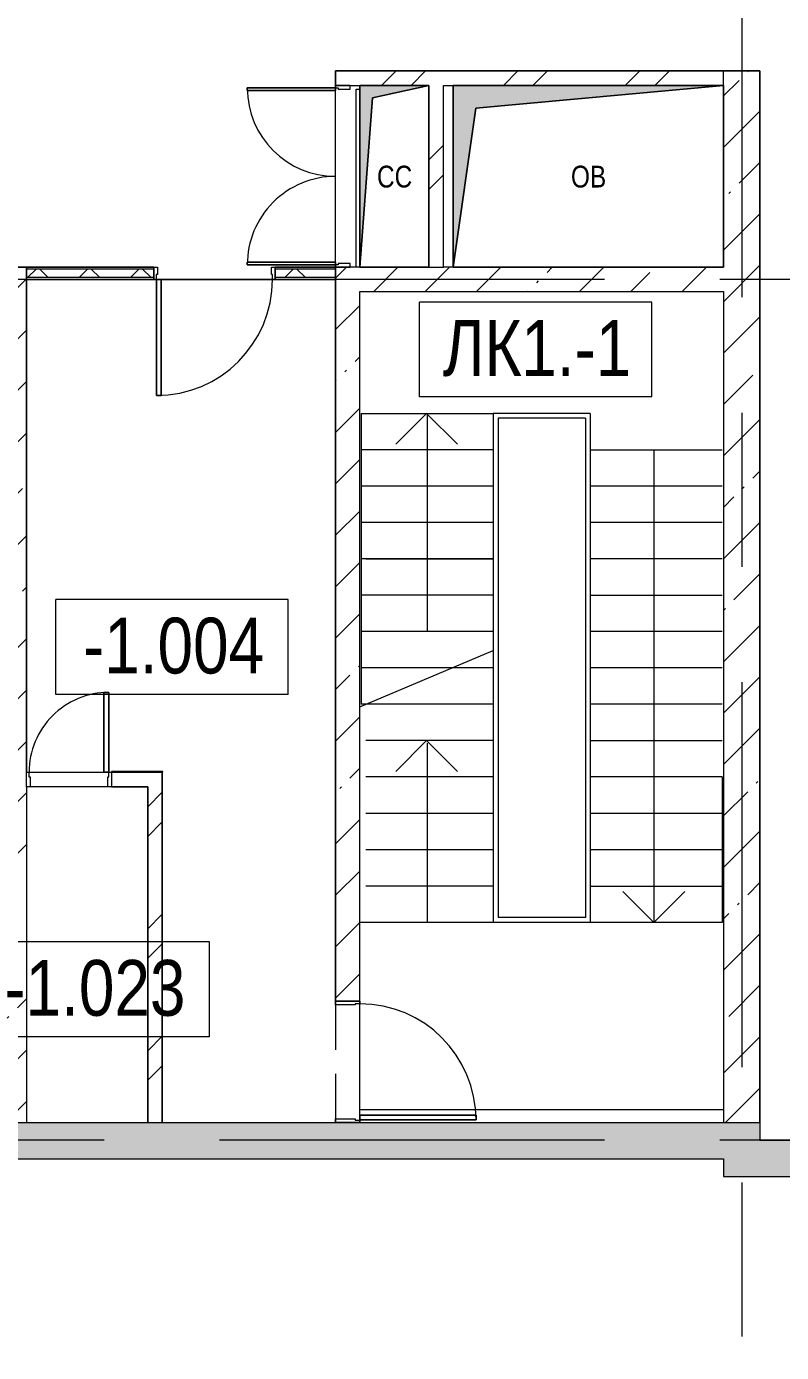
# Model space of a CAD drawing. Header units: millimetres. Extents: x 48966 to 155647, y -43515 to 30475.
# Drawn here: x 86032 to 92260, y -33135 to -22197 of the extents above; entities that cross this region are included whole.
import ezdxf

# ---------------------------------------------------------------- set-up
doc = ezdxf.new("R2010")
doc.units = ezdxf.units.MM
doc.linetypes.add('IMPORT-01 Штриховая _2 мм_', pattern=[600, 400, -200])
doc.linetypes.add('Осевые', pattern=[6350, 1270, -952.5, 3175, -952.5])
for name, color, linetype, lineweight in [('_Разделитель помещений_', 7, 'IMPORT-01 Штриховая _2 мм_', 9), ('Двери', 7, 'Continuous', 9), ('Каркас_Импост', 7, 'Continuous', 9), ('Марки помещений', 7, 'Continuous', 9), ('Обобщенные модели', 7, 'Continuous', 9), ('Общие ребра', 7, 'Continuous', 9), ('Оси-2', 7, 'Осевые', 9), ('Панель', 7, 'Continuous', 9), ('Перекрытия', 7, 'Continuous', 9), ('Стены', 7, 'Continuous', 9), ('Стены-1', 7, 'Continuous', 18), ('Типовые аннотации', 7, 'Continuous', 9), ('Фундамент несущей конструкции', 7, 'Continuous', 9), ('Фундамент несущей конструкции-1', 7, 'Continuous', 18), ('Черная _1 сплошная', 7, 'Continuous', 9), ('Штриховка разреза', 7, 'Continuous', 9), ('Элементы узлов', 7, 'Continuous', 9), ('Элементы узлов-1', 7, 'Continuous', 5)]:
    doc.layers.add(name, color=color, linetype=linetype, lineweight=lineweight)
doc.layers.add('Обобщенные модели-1', color=7, linetype='Continuous', lineweight=9, true_color=0xffbc79)
doc.styles.add('Arial', font='arial.ttf', dxfattribs={"width": 0.8, "height": 180})
doc.styles.add('Arial Narrow_2', font='ARIALN.TTF', dxfattribs={"height": 460})
pattern_1 = [(45, (0, 0), (-502.8943, 502.8943), []), (45, (0, 762), (-502.8943, 502.8943), [])]
pattern_2 = [(45, (0, 0), (-424.264, 424.264), [600, -100, 20, -100]), (45, (0, 424), (-424.264, 424.264), [])]

# ---------------------------------------------------------------- blocks, each defined once
blk = doc.blocks.new('Стена монолитная - Стена монолитная-463893-План -1-го этажа на отм_ -10_350')
at = {"layer": 'Стены'}
for p, q in [((91782, -31133), (88782, -31133)), ((92082, -31238), (92082, -31133))]:
    blk.add_line(p, q, dxfattribs=at)
blk = doc.blocks.new('Стена наружная на отм_-10_450 - Стена наружная на отм_-10_450-507337-План -1-го этажа на отм_ -10_350')
at = {"layer": 'Фундамент несущей конструкции'}
h = blk.add_hatch(dxfattribs=at)
h.set_pattern_fill('FP_1', color=256, style=0, pattern_type=2)
h.set_pattern_definition([(45, (0, 0), (-493.914, 493.914), []), (45, (493.9, 0), (-493.914, 493.914), [873.125, -174.625, 6.706, -167.919])])
h.paths.add_polyline_path([(150600, -31683), (149464, -28563), (149310, -28563), (139787, -2397), (139923, -2348), (136399, 7336), (136262, 7286), (133987, 13537), (133818, 13982), (133638, 14423), (133445, 14859), (133241, 15289), (133026, 15714), (132799, 16134), (132561, 16546), (132312, 16953), (132053, 17352), (131783, 17745), (131502, 18130), (131211, 18508), (131318, 18614), (131029, 18984), (130730, 19346), (130422, 19700), (130105, 20047), (129780, 20385), (129445, 20714), (129103, 21035), (128752, 21347), (128385, 21656), (128026, 21943), (127652, 22227), (127271, 22501), (126883, 22765), (126488, 23019), (126087, 23262), (125680, 23496), (125267, 23718), (124848, 23930), (124423, 24131), (123994, 24321), (123560, 24500), (123122, 24668), (122679, 24824), (122233, 24969), (121782, 25102), (121329, 25223), (120873, 25333), (120569, 25417), (120532, 25230), (120097, 25310), (119661, 25379), (119223, 25438), (118784, 25486), (118344, 25524), (117903, 25551), (117461, 25567), (117020, 25572), (109837, 25572), (109837, 25717), (100042, 25717), (100042, 25542), (86232, 25542), (86232, 25572), (61832, 25572), (61588, 25566), (61345, 25547), (61103, 25515), (60864, 25470), (60627, 25414), (60393, 25344), (60134, 25251), (59938, 25170), (59718, 25065), (59504, 24948), (59296, 24821), (59095, 24683), (58902, 24535), (58717, 24376), (58540, 24209), (58372, 24032), (58214, 23847), (58066, 23653), (57928, 23452), (57793, 23232), (57667, 22994), (57579, 22810), (57486, 22585), (57404, 22356), (57335, 22122), (57272, 21849), (57234, 21645), (57202, 21404), (57183, 21157), (57177, 20917), (57177, 20357), (57032, 20357), (57032, 15267), (57177, 15267), (57177, 13317), (57132, 13317), (57132, 5867), (57032, 5867), (57032, 2617), (57242, 2617), (57242, -43), (57032, -43), (57032, -2533), (57177, -2533), (57177, -21043), (57051, -21043), (57026, -21292), (57014, -21542), (57014, -21793), (57027, -22043), (57053, -22292), (57091, -22540), (57141, -22785), (57204, -23028), (57278, -23267), (57365, -23502), (57463, -23732), (57573, -23957), (57694, -24176), (57826, -24389), (57969, -24595), (58122, -24794), (58284, -24985), (58489, -25199), (58637, -25340), (58826, -25504), (59023, -25659), (59228, -25803), (59440, -25936), (59658, -26059), (59882, -26171), (59978, -25988), (74463, -30779), (74857, -30903), (75253, -31017), (75653, -31119), (76055, -31210), (76460, -31291), (76866, -31360), (77275, -31418), (77684, -31465), (78095, -31501), (78481, -31521), (78867, -31534), (79253, -31538), (91782, -31538), (91782, -31683), (108582, -31683), (108582, -31508), (142782, -31508), (142782, -31683), (148121, -31683)], flags=0)
h.paths.add_polyline_path([(146476, -31383), (143082, -31383), (143082, -31208), (108282, -31208), (108282, -31383), (92082, -31383), (92082, -31238), (79047, -31236), (78951, -31235), (78649, -31228), (78657, -31154), (77594, -31083), (77586, -31153), (77201, -31106), (76817, -31049), (76435, -30981), (76055, -30904), (75676, -30816), (75301, -30719), (74928, -30611), (74558, -30494), (59829, -25623), (59753, -25770), (59548, -25651), (59350, -25523), (59158, -25385), (58974, -25237), (58797, -25080), (58628, -24914), (58468, -24740), (58317, -24558), (58175, -24369), (58043, -24172), (57922, -23970), (57810, -23761), (57709, -23547), (57620, -23328), (57539, -23098), (57474, -22879), (57418, -22649), (57372, -22406), (57341, -22182), (57321, -21947), (57313, -21710), (57316, -21474), (57332, -21238), (57477, -21238), (57477, -2233), (57332, -2233), (57332, -343), (57542, -343), (57542, 2917), (57332, 2917), (57332, 13017), (57477, 13017), (57477, 15567), (57332, 15567), (57332, 20057), (57477, 20057), (57477, 20917), (57484, 21157), (57500, 21372), (57530, 21598), (57578, 21849), (57625, 22044), (57690, 22263), (57766, 22478), (57853, 22688), (57951, 22894), (58078, 23124), (58179, 23289), (58308, 23477), (58447, 23658), (58595, 23831), (58752, 23997), (58918, 24154), (59091, 24302), (59272, 24440), (59460, 24570), (59654, 24689), (59854, 24797), (60060, 24896), (60271, 24983), (60486, 25059), (60704, 25124), (60956, 25182), (61150, 25219), (61376, 25248), (61604, 25266), (61832, 25272), (85932, 25272), (85932, 25242), (100342, 25242), (100342, 25417), (109537, 25417), (109537, 25272), (117025, 25272), (117348, 25286), (117672, 25291), (117996, 25287), (118319, 25274), (118762, 25241), (118862, 25231), (119172, 25195), (119482, 25151), (119790, 25098), (120162, 25022), (120481, 24948), (120457, 24854), (120622, 24820), (121081, 24719), (121538, 24606), (121992, 24481), (122442, 24344), (122889, 24195), (123332, 24035), (123770, 23864), (124204, 23681), (124633, 23487), (125096, 23262), (125475, 23067), (125888, 22840), (126294, 22603), (126741, 22326), (127088, 22098), (127475, 21830), (127855, 21552), (128228, 21264), (128593, 20967), (128950, 20661), (129300, 20345), (129640, 20020), (130030, 19627), (130296, 19345), (130611, 18995), (130917, 18637), (130809, 18529), (131091, 18175), (131364, 17813), (131674, 17374), (131880, 17069), (132124, 16688), (132358, 16300), (132582, 15906), (132796, 15506), (132999, 15102), (133192, 14692), (133374, 14277), (133545, 13858), (133705, 13434), (136083, 6901), (136219, 6951), (139538, -2169), (139402, -2218), (149100, -28863), (149254, -28863), (150172, -31383), (148121, -31383)], flags=0)
at = {"layer": 'Фундамент несущей конструкции-1'}
for p, q in [((79253, -31238), (92082, -31238)), ((92082, -31238), (92082, -31383)), ((106532, -31383), (92082, -31383)), ((79253, -31538), (91782, -31538)), ((91782, -31538), (91782, -31683)), ((91782, -31683), (106532, -31683))]:
    blk.add_line(p, q, dxfattribs=at)
blk = doc.blocks.new('Дверь - Двупольная_без ручек - ДТ1 21-15-6125725-План -1-го этажа на отм_ -10_350')
at = {"layer": 'Двери'}
for p, q in [((-709, 789), (-729, 789)), ((-729, 789), (-729, 60)), ((-709, 60), (-709, 789)), ((709, 60), (709, 789)), ((709, 789), (729, 789)), ((729, 789), (729, 60)), ((-729, 60), (-709, 60)), ((729, 60), (709, 60))]:
    blk.add_line(p, q, dxfattribs=at)
for centre, start, end in [((-729, 60), 360, 90), ((729, 60), 90, 180)]:
    blk.add_arc(centre, 729, start, end, dxfattribs=at)
at = {"layer": 'Каркас_Импост'}
for p, q in [((-730, 60), (-750, 60)), ((-750, 60), (-750, -60)), ((-730, 40), (-730, 60)), ((-720, 40), (-730, 40)), ((-720, -60), (-720, 40)), ((730, 40), (720, 40)), ((720, 40), (720, -60)), ((750, 60), (730, 60)), ((730, 60), (730, 40)), ((750, -60), (750, 60)), ((-750, -60), (-720, -60)), ((720, -60), (750, -60))]:
    blk.add_line(p, q, dxfattribs=at)
at = {"layer": 'Панель'}
for p, q in [((-729, 789), (-709, 789)), ((-729, 60), (-729, 789)), ((-709, 789), (-709, 60)), ((709, 789), (709, 60)), ((729, 789), (709, 789)), ((729, 60), (729, 789)), ((-709, 60), (-729, 60)), ((709, 60), (729, 60))]:
    blk.add_line(p, q, dxfattribs=at)
blk = doc.blocks.new('Дверь - Однопольная - ДВ1__21х10-7160120-План -1-го этажа на отм_ -10_350')
at = {"layer": 'Двери'}
for p, q in [((-479, -50), (-439, -50)), ((-479, -1008), (-479, -50)), ((-439, -50), (-439, -1008)), ((-439, -1008), (-479, -1008))]:
    blk.add_line(p, q, dxfattribs=at)
blk.add_arc((-479, -50), 958, 270, 0, dxfattribs=at)
at = {"layer": 'Каркас_Импост'}
for p, q in [((-500, 50), (-470, 50)), ((-500, -50), (-500, 50)), ((-470, 50), (-470, -10)), ((470, 50), (500, 50)), ((470, -10), (470, 50)), ((500, 50), (500, -50)), ((-480, -50), (-500, -50)), ((-480, -10), (-480, -50)), ((-470, -10), (-480, -10)), ((480, -10), (470, -10)), ((480, -50), (480, -10)), ((500, -50), (480, -50))]:
    blk.add_line(p, q, dxfattribs=at)
at = {"layer": 'Панель'}
for p, q in [((-439, -50), (-479, -50)), ((-479, -50), (-479, -1008)), ((-439, -1008), (-439, -50)), ((-479, -1008), (-439, -1008))]:
    blk.add_line(p, q, dxfattribs=at)
blk = doc.blocks.new('Дверь - Однопольная - ДВ2__21х7-6240734-План -1-го этажа на отм_ -10_350')
at = {"layer": 'Двери'}
for p, q in [((-329, -60), (-289, -60)), ((-329, -718), (-329, -60)), ((-289, -60), (-289, -718)), ((-289, -718), (-329, -718))]:
    blk.add_line(p, q, dxfattribs=at)
blk.add_arc((-329, -60), 658, 270, 0, dxfattribs=at)
at = {"layer": 'Каркас_Импост'}
for p, q in [((-350, 60), (-320, 60)), ((-350, -60), (-350, 60)), ((-320, 60), (-320, -20)), ((320, 60), (350, 60)), ((320, -20), (320, 60)), ((350, 60), (350, -60)), ((-330, -60), (-350, -60)), ((-330, -20), (-330, -60)), ((-320, -20), (-330, -20)), ((330, -20), (320, -20)), ((330, -60), (330, -20)), ((350, -60), (330, -60))]:
    blk.add_line(p, q, dxfattribs=at)
at = {"layer": 'Панель'}
for p, q in [((-289, -60), (-329, -60)), ((-329, -60), (-329, -718)), ((-289, -718), (-289, -60)), ((-329, -718), (-289, -718))]:
    blk.add_line(p, q, dxfattribs=at)
blk = doc.blocks.new('170_ОтверстиеПрямоугольноеВертикальное - 170_ОтверстиеПрямоугольноеВертикальное-5689226-План -1-го этажа на отм_ -10_350')
at = {"layer": 'Обобщенные модели'}
for p, q in [((-1115, -750), (-1115, 750)), ((-1115, 750), (1115, 750)), ((1115, 750), (1115, -750)), ((1115, -750), (-1115, -750))]:
    blk.add_line(p, q, dxfattribs=at)
blk = doc.blocks.new('170_ОтверстиеПрямоугольноеВертикальное - 170_ОтверстиеПрямоугольноеВертикальное-5689228-План -1-го этажа на отм_ -10_350')
at = {"layer": 'Обобщенные модели'}
for p, q in [((-285, -750), (-285, 750)), ((-285, 750), (285, 750)), ((285, 750), (285, -750)), ((285, -750), (-285, -750))]:
    blk.add_line(p, q, dxfattribs=at)
blk = doc.blocks.new('Дверь - Однопольная - ДВ1__21х10-7160092-План -1-го этажа на отм_ -10_350')
at = {"layer": 'Двери'}
for p, q in [((-479, -100), (-439, -100)), ((-479, -1058), (-479, -100)), ((-439, -100), (-439, -1058)), ((-439, -1058), (-479, -1058))]:
    blk.add_line(p, q, dxfattribs=at)
blk.add_arc((-479, -100), 958, 270, 0, dxfattribs=at)
at = {"layer": 'Каркас_Импост'}
for p, q in [((-500, 100), (-470, 100)), ((-500, -100), (-500, 100)), ((-470, 100), (-470, -60)), ((470, 100), (500, 100)), ((470, -60), (470, 100)), ((500, 100), (500, -100)), ((-480, -100), (-500, -100)), ((-480, -60), (-480, -100)), ((-470, -60), (-480, -60)), ((480, -60), (470, -60)), ((480, -100), (480, -60)), ((500, -100), (480, -100))]:
    blk.add_line(p, q, dxfattribs=at)
at = {"layer": 'Панель'}
for p, q in [((-439, -100), (-479, -100)), ((-479, -100), (-479, -1058)), ((-439, -1058), (-439, -100)), ((-479, -1058), (-439, -1058))]:
    blk.add_line(p, q, dxfattribs=at)
blk = doc.blocks.new('Марка помещения_Р - Марка помещения-4575829-План -1-го этажа на отм_ -10_350')
at = {"layer": 'Марки помещений'}
for p, q in [((-4.79375, -1.95625), (-4.79375, 1.95625)), ((4.79375, 1.95625), (-4.79375, 1.95625)), ((4.79375, -1.95625), (4.79375, 1.95625)), ((4.79375, -1.95625), (-4.79375, -1.95625))]:
    blk.add_line(p, q, dxfattribs=at)

msp = doc.modelspace()

# ---------------------------------------------------------------- hatches: boundary and pattern name
at = {"layer": 'Штриховка разреза'}
h = msp.add_hatch(dxfattribs=at)
h.set_pattern_fill('FP_60', color=256, style=0, pattern_type=2)
h.set_pattern_definition(pattern_1)
h.paths.add_polyline_path([(88914.4, -22682.9), (91781.6, -22682.9), (91781.6, -22562.9), (88581.6, -22562.9), (88581.6, -22682.9)], flags=0)
h = msp.add_hatch(dxfattribs=at)
h.set_pattern_fill('FP_61', color=256, style=0, pattern_type=2)
h.set_pattern_definition(pattern_2)
h.paths.add_polyline_path([(91781.6, -31237.9), (92081.6, -31237.9), (92081.6, -22562.9), (91781.6, -22562.9), (91781.6, -25863.7)], flags=0)
h = msp.add_hatch(dxfattribs=at)
h.set_pattern_fill('FP_60', color=256, style=0, pattern_type=2)
h.set_pattern_definition(pattern_1)
h.paths.add_polyline_path([(89351.6, -24182.9), (89471.6, -24182.9), (89471.6, -22682.9), (89351.6, -22682.9)], flags=0)
h = msp.add_hatch(dxfattribs=at)
h.set_pattern_fill('FP_61', color=256, style=0, pattern_type=2)
h.set_pattern_definition(pattern_2)
h.paths.add_polyline_path([(82131.6, -24382.9), (86031.6, -24382.9), (86031.6, -24182.9), (82131.6, -24182.9)], flags=0)
h = msp.add_hatch(dxfattribs=at)
h.set_pattern_fill('FP_28', color=256, style=0, pattern_type=2)
h.set_pattern_definition([(45, (0, 0), (-212.132, 212.132), []), (135, (0, 0), (-212.132, -212.132), [])])
h.paths.add_polyline_path([(86031.6, -24267.9), (87081.6, -24267.9), (87081.6, -24197.9), (86031.6, -24197.9)], flags=0)
h.paths.add_polyline_path([(88581.6, -24267.9), (88581.6, -24197.9), (88081.6, -24197.9), (88081.6, -24267.9)], flags=0)
h = msp.add_hatch(dxfattribs=at)
h.set_pattern_fill('FP_61', color=256, style=0, pattern_type=2)
h.set_pattern_definition(pattern_2)
h.paths.add_polyline_path([(91781.6, -24382.9), (91781.6, -24182.9), (88581.6, -24182.9), (88581.6, -24382.9), (88914.4, -24382.9)], flags=0)
h = msp.add_hatch(dxfattribs=at)
h.set_pattern_fill('FP_61', color=256, style=0, pattern_type=2)
h.set_pattern_definition(pattern_2)
h.paths.add_polyline_path([(86031.6, -31237.9), (86031.6, -30182.9), (85831.6, -30182.9), (85831.6, -31237.9)], flags=0)
h.paths.add_polyline_path([(86031.6, -29182.9), (86031.6, -24382.9), (85831.6, -24382.9), (85831.6, -29182.9)], flags=0)
h = msp.add_hatch(dxfattribs=at)
h.set_pattern_fill('FP_61', color=256, style=0, pattern_type=2)
h.set_pattern_definition(pattern_2)
h.paths.add_polyline_path([(88781.6, -30237.9), (88781.6, -24382.9), (88581.6, -24382.9), (88581.6, -30237.9)], flags=0)
h = msp.add_hatch(dxfattribs=at)
h.set_pattern_fill('FP_60', color=256, style=0, pattern_type=2)
h.set_pattern_definition(pattern_1)
h.paths.add_polyline_path([(87031.6, -31237.9), (87151.6, -31237.9), (87151.6, -28347.9), (87031.6, -28347.9), (87031.6, -28629.6)], flags=0)
at = {"layer": 'Элементы узлов-1'}
for points in [[(88781.6, -24182.9), (88885.1, -22786.4), (89351.6, -22682.9), (88781.6, -22682.9), (88781.6, -24123.1)], [(89551.6, -24182.9), (89738.1, -22869.4), (91781.6, -22682.9), (89551.6, -22682.9)]]:
    msp.add_hatch(color=256, dxfattribs=at).paths.add_polyline_path(points, flags=0)

# ---------------------------------------------------------------- linework, layer by layer
at = {"layer": '_Разделитель помещений_'}
msp.add_line((88581.6, -30237.9), (88581.6, -31237.9), dxfattribs=at)
at = {"layer": 'Обобщенные модели-1'}
for p, q in [((88781.6, -22712.9), (88781.6, -24182.9)), ((89351.6, -24182.9), (89351.6, -22712.9)), ((91781.6, -22682.9), (89551.6, -22682.9)), ((89551.6, -22682.9), (89551.6, -24182.9)), ((91781.6, -24182.9), (91781.6, -22682.9)), ((88781.6, -24182.9), (89351.6, -24182.9)), ((89551.6, -24182.9), (91781.6, -24182.9))]:
    msp.add_line(p, q, dxfattribs=at)
at = {"layer": 'Общие ребра'}
for p, q in [((91781.6, -22682.9), (91781.6, -22562.9)), ((87081.6, -24182.9), (86031.6, -24182.9)), ((87081.6, -24197.9), (86031.6, -24197.9)), ((87081.6, -24267.9), (86031.6, -24267.9)), ((86031.6, -24282.9), (87081.6, -24282.9)), ((88581.6, -24182.9), (88081.6, -24182.9)), ((88581.6, -24197.9), (88081.6, -24197.9)), ((88581.6, -24267.9), (88081.6, -24267.9)), ((88081.6, -24282.9), (88579.6, -24282.9)), ((89351.6, -24182.9), (89471.6, -24182.9)), ((88581.6, -24382.9), (88581.6, -30237.9)), ((88781.6, -30237.9), (88781.6, -24392.9)), ((87031.6, -28347.9), (86731.6, -28347.9)), ((86731.6, -28347.9), (87031.6, -28347.9)), ((86731.6, -28467.9), (87026.6, -28467.9))]:
    msp.add_line(p, q, dxfattribs=at)
at = {"layer": 'Оси-2'}
for p, q in [((91931.6, 25417.1), (91931.6, -41737.8)), ((150171.6, -24282.9), (50565.6, -24282.9)), ((150171.6, -31382.9), (50565.6, -31382.9))]:
    msp.add_line(p, q, dxfattribs=at)
at = {"layer": 'Перекрытия'}
for p, q in [((88581.6, -24182.9), (88581.6, -22562.9)), ((88581.6, -22562.9), (92081.6, -22562.9)), ((92081.6, -22562.9), (92081.6, -31382.9)), ((88751.6, -22712.9), (88781.6, -22712.9)), ((88751.6, -24182.9), (88751.6, -22712.9)), ((89351.6, -22712.9), (89351.6, -24182.9)), ((89551.6, -22682.9), (91781.6, -22682.9)), ((89551.6, -24182.9), (89551.6, -22682.9)), ((91781.6, -22682.9), (91781.6, -24182.9)), ((85751.6, -24182.9), (87081.6, -24182.9)), ((88581.6, -24282.9), (86031.6, -24282.9)), ((86031.6, -24282.9), (86031.6, -28347.9)), ((87081.6, -24182.9), (87081.6, -24282.9)), ((87081.6, -24282.9), (88081.6, -24282.9)), ((88081.6, -24282.9), (88081.6, -24182.9)), ((88081.6, -24182.9), (88581.6, -24182.9)), ((88581.6, -30237.9), (88581.6, -24282.9)), ((88781.6, -31132.9), (88781.6, -24382.9)), ((91781.6, -24382.9), (91781.6, -31132.9)), ((86031.6, -28347.9), (87151.6, -28347.9)), ((87151.6, -28347.9), (87151.6, -31237.9)), ((87031.6, -28467.9), (86031.6, -28467.9)), ((86031.6, -28467.9), (86031.6, -31237.9)), ((87031.6, -31237.9), (87031.6, -28467.9)), ((88781.6, -30237.9), (88581.6, -30237.9)), ((88781.6, -31237.9), (88781.6, -30237.9)), ((91781.6, -31132.9), (88781.6, -31132.9)), ((86031.6, -31237.9), (87031.6, -31237.9)), ((87151.6, -31237.9), (88781.6, -31237.9)), ((92081.6, -31382.9), (108281.6, -31382.9)), ((92081.6, -31382.9), (104181.6, -31382.9))]:
    msp.add_line(p, q, dxfattribs=at)
at = {"layer": 'Стены-1'}
for p, q in [((91781.6, -22562.9), (88581.6, -22562.9)), ((88581.6, -22562.9), (88581.6, -22682.9)), ((92081.6, -22562.9), (91781.6, -22562.9)), ((92081.6, -31237.9), (92081.6, -22562.9)), ((88581.6, -22682.9), (89351.6, -22682.9)), ((89351.6, -22682.9), (89351.6, -24182.9)), ((89471.6, -22682.9), (91781.6, -22682.9)), ((89471.6, -24182.9), (89471.6, -22682.9)), ((91781.6, -22682.9), (91781.6, -24182.9)), ((86031.6, -24182.9), (85751.6, -24182.9)), ((86031.6, -24182.9), (86031.6, -24282.9)), ((86031.6, -24382.9), (86031.6, -24182.9)), ((87081.6, -24282.9), (87081.6, -24182.9)), ((88081.6, -24182.9), (88081.6, -24282.9)), ((88579.6, -24282.9), (88581.6, -24282.9)), ((88581.6, -24282.9), (88581.6, -24182.9)), ((89351.6, -24182.9), (88581.6, -24182.9)), ((88581.6, -24182.9), (88581.6, -24382.9)), ((91781.6, -24182.9), (89471.6, -24182.9)), ((86031.6, -28472.9), (86031.6, -24382.9)), ((88781.6, -24382.9), (91781.6, -24382.9)), ((88781.6, -24392.9), (88781.6, -24382.9)), ((91781.6, -24382.9), (91781.6, -31237.9)), ((87156.6, -28342.9), (86731.6, -28342.9)), ((86731.6, -28342.9), (86731.6, -28347.9)), ((86731.6, -28347.9), (86731.6, -28467.9)), ((87151.6, -28347.9), (87031.6, -28347.9)), ((87031.6, -28347.9), (87151.6, -28347.9)), ((87151.6, -31237.9), (87151.6, -28347.9)), ((87156.6, -28347.9), (87156.6, -28342.9)), ((87026.6, -28467.9), (87031.6, -28467.9)), ((87031.6, -28467.9), (87031.6, -31237.9)), ((88581.6, -30237.9), (88781.6, -30237.9)), ((87031.6, -31237.9), (87151.6, -31237.9)), ((91781.6, -31237.9), (92081.6, -31237.9))]:
    msp.add_line(p, q, dxfattribs=at)
at = {"layer": 'Черная _1 сплошная'}
for p, q in [((88791.6, -25387.9), (89881.6, -25387.9)), ((88791.6, -25387.9), (88791.6, -27787.9)), ((89331.6, -25387.9), (89077.1, -25642.4)), ((89331.6, -25387.9), (89586.2, -25642.4)), ((89336.6, -25387.9), (89336.6, -27187.9)), ((90681.6, -25387.9), (89881.6, -25387.9)), ((89881.6, -25387.9), (89881.6, -29587.9)), ((90641.6, -25427.9), (89921.6, -25427.9)), ((89921.6, -25427.9), (89921.6, -29547.9)), ((90641.6, -25427.9), (90641.6, -29547.9)), ((90681.6, -25387.9), (90681.6, -29587.9)), ((89881.6, -25687.9), (88791.6, -25687.9)), ((90681.6, -25687.9), (91771.6, -25687.9)), ((91206.6, -25687.9), (91206.6, -29587.9)), ((89881.6, -25987.9), (88791.6, -25987.9)), ((91771.6, -25987.9), (90681.6, -25987.9)), ((89881.6, -26287.9), (88791.6, -26287.9)), ((91771.6, -26287.9), (90681.6, -26287.9)), ((89881.6, -26587.9), (88791.6, -26587.9)), ((88831.6, -26587.9), (89881.6, -26587.9)), ((91771.6, -26587.9), (90681.6, -26587.9)), ((89881.6, -26887.9), (88791.6, -26887.9)), ((90681.6, -26887.9), (91771.6, -26887.9)), ((89881.6, -27187.9), (88791.6, -27187.9)), ((91771.6, -27187.9), (90681.6, -27187.9)), ((88781.6, -27810.4), (89881.6, -27343.5)), ((89881.6, -27487.9), (88791.6, -27487.9)), ((91771.6, -27487.9), (90681.6, -27487.9)), ((89881.6, -27787.9), (88791.6, -27787.9)), ((91771.6, -27787.9), (90681.6, -27787.9)), ((89881.6, -28087.9), (88831.6, -28087.9)), ((89331.6, -28087.9), (89077.1, -28342.4)), ((89331.6, -28087.9), (89586.2, -28342.4)), ((89336.6, -28107.9), (89336.6, -29587.9)), ((90681.6, -28087.9), (91771.6, -28087.9)), ((89881.6, -28387.9), (88831.6, -28387.9)), ((91771.6, -28387.9), (90681.6, -28387.9)), ((91771.6, -28387.9), (91771.6, -29587.9)), ((89881.6, -28687.9), (88831.6, -28687.9)), ((91771.6, -28687.9), (90681.6, -28687.9)), ((89881.6, -28987.9), (88831.6, -28987.9)), ((91771.6, -28987.9), (90681.6, -28987.9)), ((89881.6, -29287.9), (88831.6, -29287.9)), ((90681.6, -29287.9), (91771.6, -29287.9)), ((91206.6, -29587.9), (90952.1, -29333.3)), ((91206.6, -29587.9), (91461.2, -29333.3)), ((91771.6, -29587.9), (88781.6, -29587.9)), ((90641.6, -29547.9), (89921.6, -29547.9))]:
    msp.add_line(p, q, dxfattribs=at)
at = {"layer": 'Элементы узлов'}
for p, q in [((89351.6, -22682.9), (88781.6, -22682.9)), ((88781.6, -22682.9), (88781.6, -24182.9)), ((89351.6, -22682.9), (88885.1, -22786.4)), ((88885.1, -22786.4), (89351.6, -22682.9)), ((89351.6, -24182.9), (89351.6, -22682.9)), ((91781.6, -22682.9), (89551.6, -22682.9)), ((89551.6, -22682.9), (89551.6, -24182.9)), ((91781.6, -22682.9), (89738.1, -22869.4)), ((89738.1, -22869.4), (91781.6, -22682.9)), ((91781.6, -24182.9), (91781.6, -22682.9)), ((88885.1, -22786.4), (88781.6, -24182.9)), ((88781.6, -24182.9), (88885.1, -22786.4)), ((89738.1, -22869.4), (89551.6, -24182.9)), ((89551.6, -24182.9), (89738.1, -22869.4)), ((88781.6, -24182.9), (89351.6, -24182.9)), ((89551.6, -24182.9), (91781.6, -24182.9))]:
    msp.add_line(p, q, dxfattribs=at)

# ---------------------------------------------------------------- block references
at = {"layer": 'Двери'}
for name, p, rotation in [('Дверь - Двупольная_без ручек - ДТ1 21-15-6125725-План -1-го этажа на отм_ -10_350', (88641.6, -23432.9), 90), ('Дверь - Однопольная - ДВ2__21х7-6240734-План -1-го этажа на отм_ -10_350', (86381.6, -28407.9), 180), ('Дверь - Однопольная - ДВ1__21х10-7160092-План -1-го этажа на отм_ -10_350', (88681.6, -30737.9), 89.99999999999986)]:
    msp.add_blockref(name, p, dxfattribs=dict(at, rotation=rotation))
msp.add_blockref('Дверь - Однопольная - ДВ1__21х10-7160120-План -1-го этажа на отм_ -10_350', (87581.6, -24232.9), dxfattribs=at)
at = {"layer": 'Марки помещений', "xscale": 199.9999999999999, "yscale": 199.9999999999999, "zscale": 199.9999999999999}
for p in [(90230.9, -24860.8), (87231.3, -27315.6), (86582.6, -30139.2)]:
    msp.add_blockref('Марка помещения_Р - Марка помещения-4575829-План -1-го этажа на отм_ -10_350', p, dxfattribs=at)
at = {"layer": 'Стены'}
msp.add_blockref('Стена монолитная - Стена монолитная-463893-План -1-го этажа на отм_ -10_350', (0, 0), dxfattribs=at)
at = {"layer": 'Фундамент несущей конструкции'}
msp.add_blockref('Стена наружная на отм_-10_450 - Стена наружная на отм_-10_450-507337-План -1-го этажа на отм_ -10_350', (0, 0), dxfattribs=at)
at = {"layer": 'Элементы узлов'}
for name, p in [('170_ОтверстиеПрямоугольноеВертикальное - 170_ОтверстиеПрямоугольноеВертикальное-5689228-План -1-го этажа на отм_ -10_350', (89066.6, -23432.9)), ('170_ОтверстиеПрямоугольноеВертикальное - 170_ОтверстиеПрямоугольноеВертикальное-5689226-План -1-го этажа на отм_ -10_350', (90666.6, -23432.9))]:
    msp.add_blockref(name, p, dxfattribs=at)

# ---------------------------------------------------------------- texts
at = {"layer": 'Марки помещений', "char_height": 460, "attachment_point": 1, "style": 'Arial Narrow_2'}
for s, insert, width in [('ЛК', (89464, -24619), 785.654), ('1.-1', (90112.2, -24619), 1090.295), ('-1.004', (86497.4, -27073.8), 1795.78), ('-1.023', (85848.7, -29897.4), 1795.78)]:
    msp.add_mtext(s, dxfattribs=dict(at, insert=insert, width=width))
at = {"layer": 'Типовые аннотации', "char_height": 180, "width": 359.156, "attachment_point": 1, "style": 'Arial'}
for s, insert in [('СС', (88922.8, -23344.9)), ('ОВ', (90522.8, -23344.9))]:
    msp.add_mtext(s, dxfattribs=dict(at, insert=insert))

doc.saveas('drawing.dxf')
